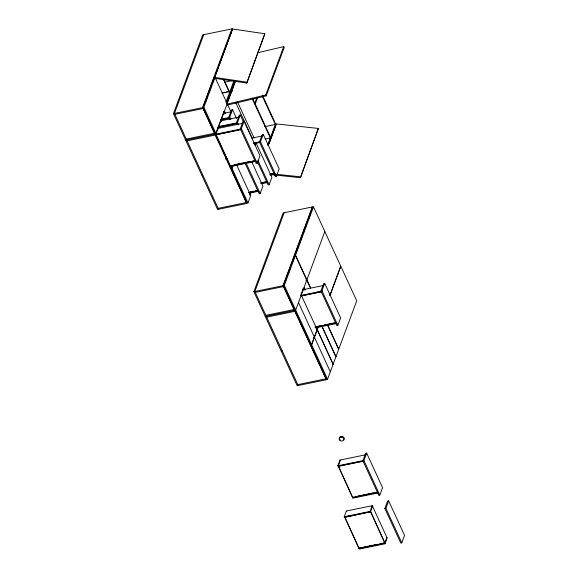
<?xml version="1.0" encoding="UTF-8"?>
<svg xmlns="http://www.w3.org/2000/svg" width="578" height="578" viewBox="0 0 578 578"><rect width="100%" height="100%" fill="white"/><g stroke="black" fill="none" stroke-linecap="round" stroke-linejoin="round"><path stroke-width="0.87" d="M215.327 78.413L246.799 83.051L264.818 33.755L232.472 28.994L214.763 77.445M246.799 83.051L264.818 33.755M231.879 28.9L202.596 107.638L246.719 203.456L217.566 209.453L173.443 113.635L202.726 34.897L231.879 28.9L232.291 29.789L212.661 82.567M203.738 34.687L174.455 113.433L218.578 209.243M202.878 107.53L214.026 77.531L215.045 77.322L227.19 103.7L216.035 133.699L215.023 133.908L202.878 107.53L203.889 107.32L215.045 77.322M232.472 28.994L214.474 77.38L246.828 82.148M205.183 102.667L207.365 96.808M209.236 91.779L210.789 87.589M222.031 93.166L229.076 91.721L229.235 91.288L223.722 79.316M225.926 102.284L234.025 80.501M226.338 103.173L234.437 81.397M215.666 133.308L215.233 134.464L215.565 135.18L215.312 134.45M221.193 120.043L220.543 120.267L221.157 120.145M218.022 127.521L215.218 135.057L187.077 140.844M218.65 125.845L223.635 112.443M227.06 103.231L235.159 81.447M235.672 80.797L226.988 104.163L265.75 95.002L283.747 46.608L257.904 52.714M240.766 129.667L215.739 134.811L239.126 129.804M218.332 128.157L218.563 128.533M221.114 120.672L221.345 121.048M229.849 119.718L228.744 117.312L231.511 109.863L232.522 109.654L236.59 118.49M230.868 119.509L229.755 117.103L232.522 109.654M237.218 124.263L236.474 122.659L239.249 115.217L240.26 115.008L243.215 121.431M238.598 124.862L237.493 122.449L240.26 115.008M240.304 128.815L243.071 121.373L244.082 121.163L259.992 155.706L257.224 163.148L256.206 163.357L240.304 128.815L241.315 128.605L244.082 121.163M255.404 161.435L230.376 166.587L230.102 165.994L255.209 160.626M236.337 164.781L230.297 166.023L215.789 134.139M231.157 165.958L230.55 167.772L230.225 167.056M230.795 167.721L231.424 166.045M254.811 103.151L256.61 98.325M236.655 165.012L250.715 195.537L247.948 202.986L246.929 203.189L231.019 168.646L232.255 165.337M231.207 168.61L232.146 166.096M255.223 104.047L257.615 97.603M247.948 202.986L232.038 168.436L232.956 165.958M227.429 105.044L266.191 95.883L284.188 47.49L283.747 46.608M254.356 144.616L254.97 142.961L255.982 142.759L271.891 177.302L269.124 184.743L268.113 184.953L257.383 161.652M255.064 145.237L255.982 142.759M259.471 141.971L262.239 134.529L263.257 134.32L279.16 168.863L276.392 176.304L275.381 176.514L259.471 141.971L260.483 141.762L263.257 134.32M249.421 194.186L250.043 192.51M267.802 144.767L275.59 123.822M267.939 145.591L276.009 123.902L318.377 128.432L300.408 177.728L270.396 174.52M249.833 195.075L250.765 192.568M276.038 124.805L268.9 143.994L276.002 124.711L262.86 96.172M245.079 163.213L259.139 193.738L260.151 193.529L262.925 186.087L251.82 161.984M312.308 206.953L283.025 285.698L326.324 379.732L297.171 385.728L253.865 291.695L283.155 212.95L312.308 206.953L312.72 207.849M284.166 212.747L254.884 291.485L298.183 385.519M300.408 177.728L318.377 128.432M313.493 206.924L284.318 285.373L295.647 309.967L294.628 310.176L283.307 285.583L312.481 207.134L313.493 206.924L324.822 231.518L295.69 310.068L311.6 344.611L310.588 344.82L294.679 310.278L295.69 310.068M284.99 282.396L286.551 278.213M288.415 273.184L290.597 267.318M292.468 262.296L294.021 258.106M295.893 253.077L298.075 247.218M299.317 243.865L302.128 236.33M303.371 232.977L304.303 230.463M305.242 227.949L306.174 225.434M308.666 218.737L310.227 214.546M300.748 295.416L302.93 289.556M303.508 289.47L303.732 289.845M320.935 290.994L323.702 283.552L324.72 283.343L340.623 317.886L337.855 325.327L336.844 325.537L320.935 290.994L321.946 290.785L324.72 283.343M316.022 328.904L316.643 327.227M316.527 329.063L317.452 326.577M311.6 344.611L317.163 329.655L301.254 295.105M329.915 295.358L340.774 266.162L324.865 231.612M311.643 344.712L310.632 344.921L326.541 379.464L327.553 379.255L311.643 344.712L318.16 327.199M329.959 295.459L340.818 266.256L356.727 300.806L327.553 379.255M363.143 461.237L338.116 466.388L337.848 465.796L339.972 460.066L365.867 454.742M338.274 465.962L340.247 460.659L339.972 460.066M362.89 460.774L365.657 453.333L366.669 453.123L382.578 487.666L379.811 495.115L378.8 495.324L362.89 460.774L363.902 460.565L366.669 453.123M344.517 517.324L370.484 511.79L344.517 517.324L344.242 516.732L346.374 511.01L372.261 505.685L387.166 538.046L385.035 543.775L359.148 549.1L358.873 548.508L384.847 542.966L385.035 543.775M378.641 492.839L352.753 498.164L352.479 497.564L377.586 492.203M370.404 512L370.13 511.407L372.261 505.685M359.068 548.536L344.56 516.653L359.068 548.536L381.509 543.927M384.869 508.51L387.636 501.068L388.654 500.859L404.557 535.401L401.789 542.843L400.778 543.053L384.869 508.51L385.88 508.3L388.654 500.859M384.955 543.212L370.455 511.328L384.955 543.212L383.236 543.566M340.948 437.235L341.396 437.264M224.474 82.221L232.399 80.588M223.072 92.559L224.835 92.191M226.598 91.83L229.235 91.288M173.443 113.635L202.596 107.638M174.867 114.321L203.001 108.534L203.246 107.891L214.64 132.637L214.402 133.28L186.261 139.067M223.361 112.688L223.975 112.566M223.325 112.789L223.939 112.667M223.296 113.44L231.063 111.843M228.744 117.312L229.755 117.103M221.172 119.169L228.939 117.572M220.659 119.725L228.426 118.129M221.439 119.762L229.206 118.165M220.695 120.881L238.815 117.153M236.474 122.659L237.493 122.449M218.563 126.611L236.684 122.883M219.662 126.56L221.388 126.206M218.051 127.167L236.178 123.439M217.971 127.377L236.958 123.475M218.412 127.528L217.761 127.752L218.361 128.872M217.595 128.489L242.623 123.345M185.654 140.165L214.814 134.168M240.499 129.075L215.471 134.219L215.739 134.811M264.796 126.64L275.352 124.465L262.246 95.999M252.095 138.07L262.448 135.938M265.042 139.081L270.323 137.998L252.34 98.954M253.417 143.084L259.457 141.841M253.771 143.46L258.944 142.398M253.691 143.676L259.732 142.434M225.875 158.712L227.595 158.358M226.005 159.029L227.725 158.675M226.02 159.181L227.739 158.827M236.301 164.318L243.208 162.902M244.928 162.548L249.248 161.659M230.102 165.994L255.129 160.843M238.064 164.427L255.324 160.879M231.019 168.646L232.038 168.436M201.606 174.809L202.625 174.599M269.933 174.072L274.247 173.183M269.854 174.289L274.167 173.4M270.634 174.325L274.283 173.646M270.049 175.098L275.222 174.029M260.953 182.829L265.266 181.94M260.873 183.045L266.913 181.803M260.794 183.255L267.693 181.839M261.928 183.674L267.108 182.612M250.267 191.932L253.72 191.217M255.447 190.863L257.174 190.509M248.461 192.503L257.954 190.545M249.248 192.539L257.875 190.762M248.576 192.749L255.483 191.325M249.515 193.131L259.009 191.181M218.166 208.355L246.307 202.567L246.546 201.917L215.457 134.414M294.455 255.592L295.502 255.317L306.824 279.904M305.834 280.287L306.867 280.005L310.567 288.039M253.865 291.695L283.025 285.698M283.307 285.583L284.318 285.373M255.288 292.374L283.43 286.587L283.675 285.944L294.245 308.905L294.007 309.548L265.866 315.342M302.973 288.964L303.58 288.841M302.937 289.065L303.544 288.942M302.547 289.788L323.261 285.525M300.416 295.517L321.989 291.081M316.188 292.454L317.914 292.1M302.496 295.539L321.484 291.637M301.557 295.929L321.404 291.847M265.266 316.441L294.419 310.444M266.689 317.12L294.831 311.332L295.069 310.689L326.158 378.193L325.913 378.836L297.771 384.623M316.072 326.678L322.979 325.262M324.706 324.908L334.192 322.95M315.133 327.076L335.84 322.813M315.053 327.285L335.76 323.03M315.241 327.321L329.915 324.301M331.642 323.947L335.955 323.059M316.188 327.704L336.902 323.442M313.399 337.48L314.439 337.198M281.219 351.084L282.23 350.875M337.848 465.796L362.868 460.644M339.062 465.998L363.222 461.027M352.638 497.138L353.31 497.001M357.811 496.076L364.718 494.652M366.445 494.298L373.352 492.875M352.479 497.564L377.694 492.449M371.864 506.415L372.535 506.277L370.563 511.573L369.891 511.711M344.242 516.732L370.13 511.407M347.934 516.154L349.661 515.8M386.22 537.591L386.892 537.453L384.926 542.749L381.473 543.465M359.032 548.074L365.939 546.658M367.666 546.304L374.566 544.881M358.873 548.508L384.767 543.183M276.544 174.274L300.379 176.817M265.75 95.002L266.191 95.883M252.579 98.311L270.562 137.354M260.483 141.762L276.392 176.304M231.843 89.662L232.602 91.302M237.515 101.966L254.132 138.055M235.81 102.696L252.051 137.969M321.946 290.785L337.855 325.327M223.563 79.742L229.076 91.721M258.026 160.641L269.124 184.743M241.315 128.605L257.224 163.148M227.233 103.802L230.933 111.836M327.632 325.089L338.73 349.191M295.474 255.382L306.795 279.976M306.846 280.077L310.545 288.111M327.61 325.161L338.708 349.264M224.466 111.243L225.579 113.656M223.455 111.453L224.567 113.866M224.127 113.57L223.924 113.129L224.062 113.548M304.079 287.519L305.184 289.932M335.941 356.705L321.881 326.18L335.912 356.778M246.091 163.003L260.151 193.529M303.436 288.53L304.173 290.142M317.235 329.684L333.145 364.227M317.206 329.749L333.116 364.299M220.579 120.173L221.143 121.387M218.043 126.907L218.376 127.622M298.486 302.554L330.32 371.813M203.889 107.32L216.035 133.699M215.71 134.349L230.297 166.023M230.261 166.955L230.55 167.584M363.902 460.565L379.811 495.115M385.88 508.3L401.789 542.843M346.374 511.01L346.648 511.602M343.7 439.699A2.428 1.98 15 0 0 342.031 436.376L341.677 436.708A2.428 1.98 15 0 0 340.269 436.961L340.167 436.708A2.428 1.98 15 0 0 339.561 438.955M340.146 439.685A2.428 1.98 15 0 1 339.965 439.518M338.166 465.709L352.674 497.6L338.166 465.709M339.958 440.364A2.428 1.98 15 0 0 343.924 439.656A2.428 1.98 15 0 0 340.854 437.055A2.428 1.98 15 0 0 339.958 440.364"/></g></svg>
